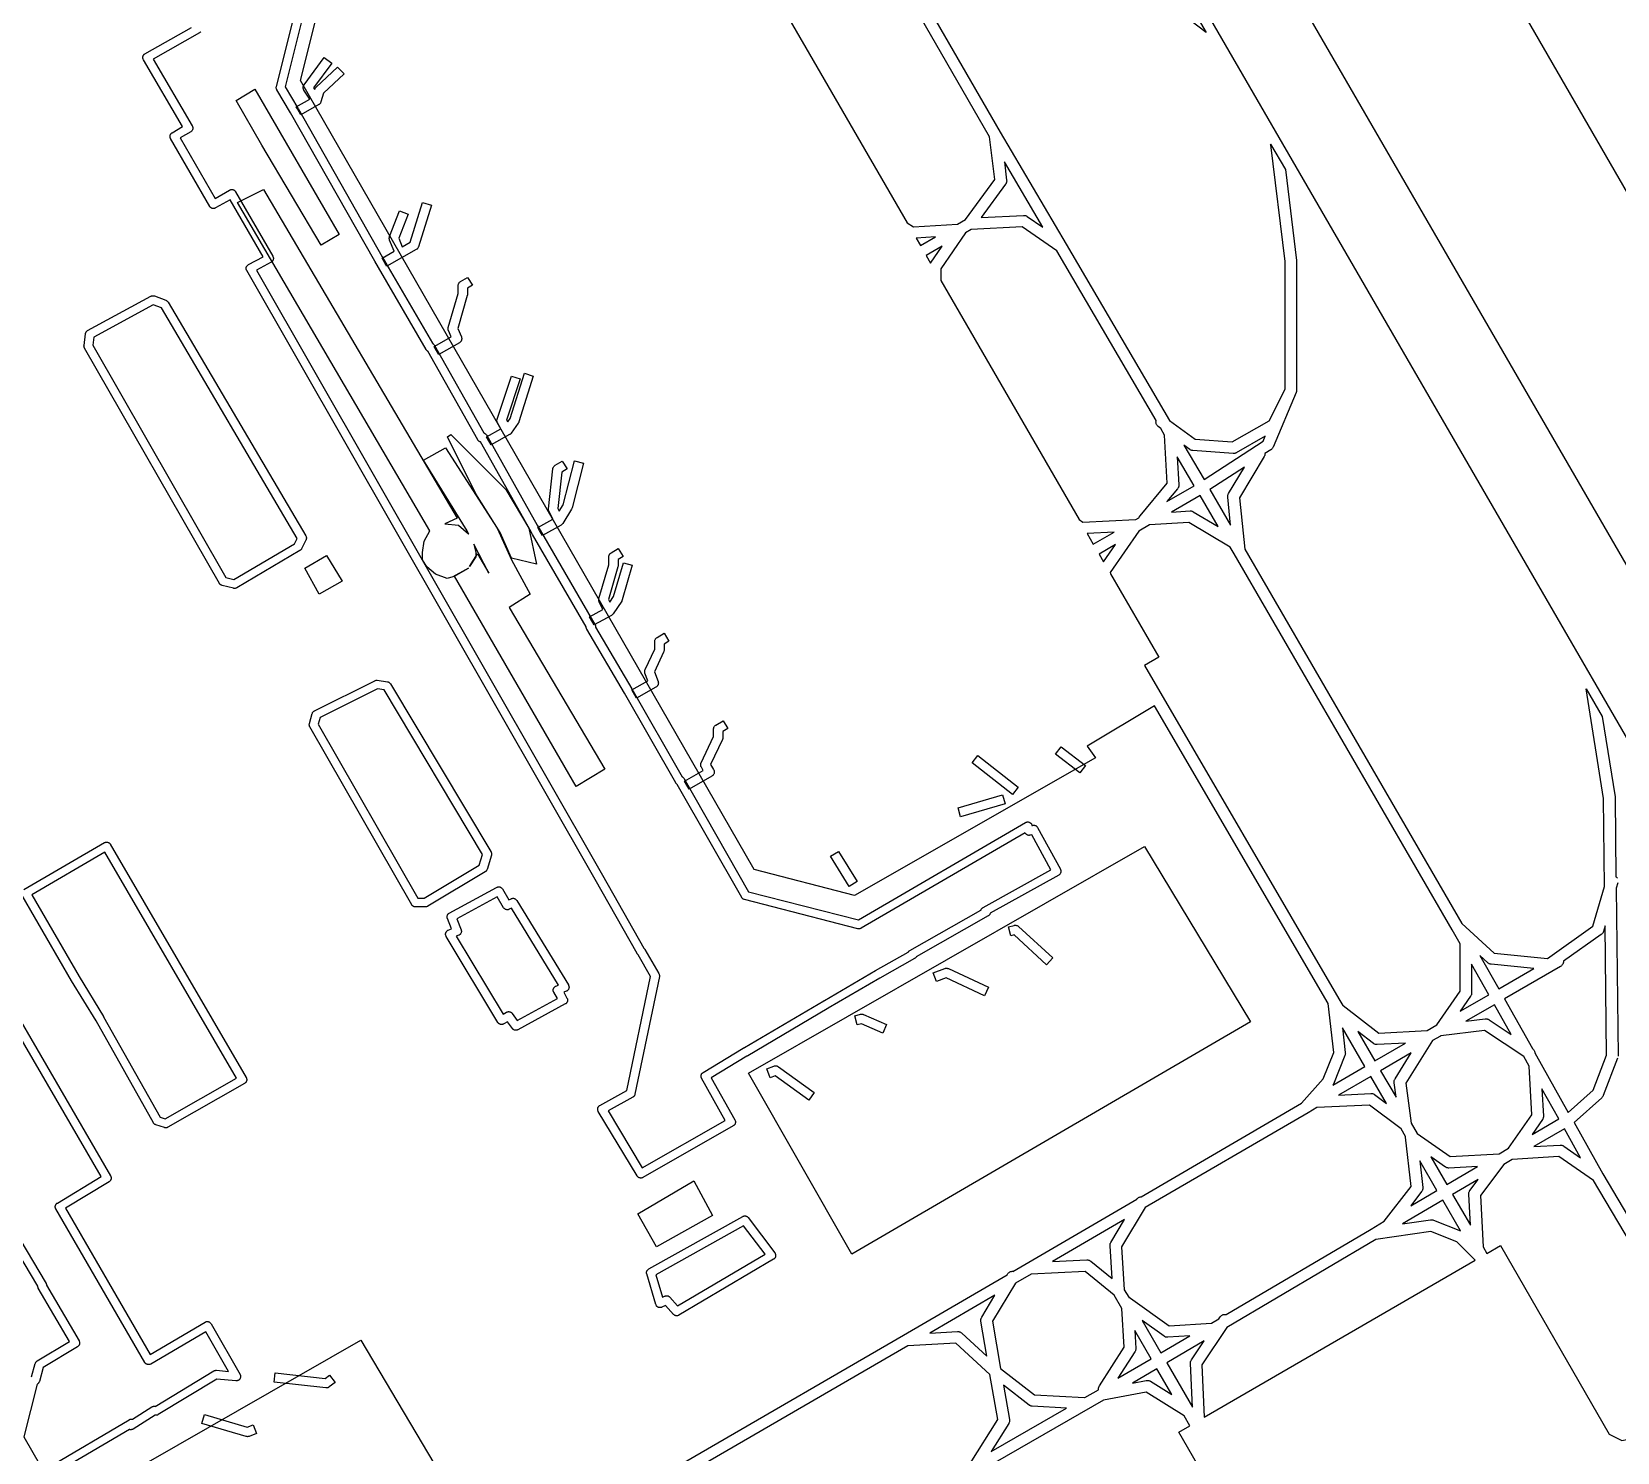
# Model space of a CAD drawing. Header units: millimetres. Extents: x 3 to 263, y 3 to 223.
# Drawn here: x 116.54 to 160.74, y 110.91 to 150.52 of the extents above; entities that cross this region are included whole.
import ezdxf

# ---------------------------------------------------------------- set-up
doc = ezdxf.new("R2010")
doc.units = ezdxf.units.MM
for name, color, linetype in [('CUT', 1, 'Continuous'), ('ENGRAVE_DARK', 7, 'Continuous'), ('ENGRAVE_LIGHT', 8, 'Continuous')]:
    doc.layers.add(name, color=color, linetype=linetype)

msp = doc.modelspace()

# ---------------------------------------------------------------- linework, layer by layer
at = {"layer": 'CUT'}
msp.add_lwpolyline([(64.92, 215.8), (116.84, 222.52), (173.16, 125)], dxfattribs=at)
at = {"layer": 'ENGRAVE_DARK'}
msp.add_lwpolyline([(180.58, 97.026), (126.705, 190.089), (126.74, 190.096), (126.74, 190.096), (127.036, 190.17), (127.092, 190.187), (127.378, 190.29), (127.433, 190.312), (127.708, 190.442), (127.76, 190.47), (128.021, 190.626), (128.07, 190.659), (128.314, 190.84), (128.359, 190.878), (128.585, 191.082), (128.627, 191.124), (128.78, 191.294), (182.655, 98.231)], dxfattribs=at)
for points in [[(124.128, 149.026), (124.135, 149.037), (124.695, 149.797), (124.905, 149.643), (124.399, 148.956), (124.432, 148.906), (124.435, 148.916), (124.439, 148.927), (124.443, 148.938), (124.449, 148.948), (124.456, 148.958), (124.463, 148.967), (124.471, 148.975), (125.071, 149.535), (125.249, 149.345), (124.675, 148.81), (124.605, 148.564), (124.605, 148.564), (124.601, 148.553), (124.596, 148.541), (124.59, 148.531), (124.583, 148.52), (124.575, 148.511), (124.566, 148.502), (124.556, 148.494), (124.546, 148.488), (124.048, 148.198), (123.949, 148.372), (123.948, 148.374), (123.919, 148.423), (124.295, 148.643), (124.132, 148.888), (124.125, 148.899), (124.119, 148.911), (124.115, 148.924), (124.112, 148.937), (124.11, 148.95), (124.11, 148.963), (124.111, 148.976), (124.113, 148.989), (124.117, 149.002), (124.122, 149.014), (124.128, 149.026)], [(122.956, 147.357), (122.96, 147.36), (122.24, 148.6), (122.76, 148.92), (125.114, 144.866), (124.608, 144.57), (122.956, 147.357)], [(128.12, 135.28), (127.8, 135.4), (127.56, 135.6), (127.44, 135.8), (127.44, 136), (127.48, 136.32), (127.64, 136.6), (127.64, 136.6), (127.64, 136.6), (122.28, 145.76), (123, 146.12), (128.4, 136.96), (128.058, 136.798), (128.44, 136.76), (128.72, 136.52), (128.724, 136.515), (128.68, 136.6), (127.467, 138.579), (128.08, 138.92), (129.52, 136.68), (129.92, 135.8), (130.44, 134.84), (129.85, 134.471), (132.52, 129.96), (131.72, 129.48), (128.328, 135.336), (128.72, 135.56), (128.28, 135.32), (128.12, 135.28)], [(127.264, 144.447), (126.439, 143.983), (126.398, 144.053), (126.31, 144.209), (126.645, 144.397), (126.519, 144.712), (126.515, 144.723), (126.512, 144.735), (126.511, 144.747), (126.51, 144.759), (126.511, 144.772), (126.512, 144.784), (126.515, 144.796), (126.519, 144.807), (126.799, 145.527), (127.041, 145.433), (126.78, 144.761), (126.874, 144.526), (127.091, 144.648), (127.436, 145.759), (127.684, 145.681), (127.324, 144.521), (127.32, 144.51), (127.315, 144.499), (127.308, 144.488), (127.301, 144.478), (127.293, 144.469), (127.284, 144.461), (127.274, 144.453), (127.264, 144.447)], [(128.431, 143.453), (128.433, 143.467), (128.436, 143.48), (128.441, 143.492), (128.447, 143.504), (128.454, 143.515), (128.462, 143.526), (128.472, 143.535), (128.482, 143.544), (128.493, 143.551), (128.693, 143.671), (128.827, 143.449), (128.69, 143.366), (128.69, 143.2), (128.689, 143.188), (128.688, 143.176), (128.685, 143.164), (128.418, 142.248), (128.519, 142.011), (128.524, 141.999), (128.527, 141.987), (128.529, 141.975), (128.53, 141.962), (128.53, 141.95), (128.528, 141.937), (128.525, 141.925), (128.521, 141.913), (128.516, 141.902), (128.51, 141.891), (128.503, 141.88), (128.494, 141.871), (128.485, 141.862), (128.476, 141.854), (128.465, 141.847), (127.89, 141.516), (127.762, 141.742), (128.235, 142.015), (128.161, 142.189), (128.156, 142.201), (128.153, 142.213), (128.151, 142.226), (128.15, 142.239), (128.15, 142.251), (128.152, 142.264), (128.155, 142.276), (128.43, 143.219), (128.43, 143.44), (128.431, 143.453)], [(130.163, 140.839), (129.782, 139.694), (129.812, 139.641), (129.882, 139.739), (130.276, 140.999), (130.524, 140.921), (130.124, 139.641), (130.119, 139.628), (130.113, 139.616), (130.106, 139.604), (129.906, 139.324), (129.906, 139.325), (129.902, 139.32), (129.894, 139.31), (129.885, 139.301), (129.874, 139.293), (129.864, 139.287), (129.35, 138.999), (129.223, 139.226), (129.622, 139.449), (129.527, 139.616), (129.522, 139.626), (129.517, 139.638), (129.514, 139.649), (129.511, 139.661), (129.51, 139.673), (129.51, 139.685), (129.511, 139.697), (129.513, 139.709), (129.517, 139.721), (129.917, 140.921), (130.163, 140.839)], [(130.618, 135.679), (129.92, 135.84), (129.6, 136.56), (128.92, 137.64), (128.129, 139.222), (128.227, 139.293), (129.76, 137.76), (130.4, 136.68), (130.618, 135.679)], [(131.081, 138.372), (131.087, 138.384), (131.094, 138.396), (131.102, 138.406), (131.112, 138.416), (131.122, 138.424), (131.133, 138.431), (131.333, 138.551), (131.467, 138.329), (131.322, 138.242), (131.213, 137.224), (131.25, 137.15), (131.359, 137.331), (131.674, 138.552), (131.926, 138.488), (131.606, 137.248), (131.602, 137.236), (131.597, 137.224), (131.591, 137.213), (131.351, 136.813), (131.351, 136.813), (131.348, 136.808), (131.341, 136.798), (131.333, 136.789), (131.324, 136.781), (131.314, 136.773), (131.304, 136.767), (130.777, 136.472), (130.697, 136.61), (130.648, 136.697), (131.068, 136.933), (130.964, 137.142), (130.959, 137.153), (130.955, 137.165), (130.952, 137.177), (130.95, 137.189), (130.95, 137.202), (130.951, 137.214), (131.071, 138.334), (131.073, 138.347), (131.076, 138.36), (131.081, 138.372)], [(128.75, 135.608), (128.969, 135.959), (129.288, 135.422), (128.867, 136.236), (128.92, 136), (128.92, 135.88), (128.75, 135.608)], [(124.76, 135.92), (125.2, 135.2), (124.56, 134.84), (124.16, 135.56), (124.76, 135.92)], [(132.63, 135.88), (132.631, 135.893), (132.633, 135.907), (132.636, 135.92), (132.641, 135.932), (132.647, 135.944), (132.654, 135.955), (132.662, 135.966), (132.672, 135.975), (132.682, 135.984), (132.693, 135.991), (132.893, 136.111), (133.027, 135.889), (132.89, 135.806), (132.89, 135.64), (132.889, 135.628), (132.888, 135.616), (132.885, 135.604), (132.619, 134.693), (132.656, 134.619), (132.761, 134.776), (133.035, 135.716), (133.285, 135.644), (133.005, 134.684), (133, 134.671), (132.995, 134.659), (132.988, 134.648), (132.748, 134.288), (132.748, 134.288), (132.748, 134.287), (132.74, 134.277), (132.732, 134.268), (132.723, 134.26), (132.713, 134.252), (132.702, 134.246), (132.223, 133.986), (132.092, 134.211), (132.467, 134.414), (132.364, 134.622), (132.359, 134.633), (132.355, 134.644), (132.352, 134.656), (132.351, 134.668), (132.35, 134.68), (132.351, 134.693), (132.352, 134.705), (132.355, 134.716), (132.63, 135.659), (132.63, 135.88)], [(133.911, 133.533), (133.913, 133.547), (133.916, 133.56), (133.921, 133.572), (133.927, 133.584), (133.934, 133.595), (133.942, 133.606), (133.952, 133.615), (133.962, 133.624), (133.973, 133.631), (134.173, 133.751), (134.307, 133.529), (134.17, 133.446), (134.17, 133.28), (134.169, 133.266), (134.167, 133.252), (134.163, 133.238), (134.158, 133.225), (133.901, 132.675), (134.002, 132.406), (134.006, 132.393), (134.008, 132.38), (134.01, 132.367), (134.01, 132.354), (134.009, 132.341), (134.006, 132.328), (134.002, 132.315), (133.997, 132.303), (133.991, 132.292), (133.983, 132.281), (133.975, 132.271), (133.965, 132.262), (133.955, 132.254), (133.944, 132.247), (133.4, 131.942), (133.271, 132.168), (133.719, 132.419), (133.638, 132.634), (133.634, 132.647), (133.632, 132.659), (133.63, 132.672), (133.63, 132.685), (133.631, 132.698), (133.634, 132.711), (133.637, 132.723), (133.642, 132.735), (133.91, 133.309), (133.91, 133.52), (133.911, 133.533)], [(135.203, 130.136), (135.55, 130.869), (135.55, 131.08), (135.551, 131.093), (135.553, 131.107), (135.556, 131.12), (135.561, 131.132), (135.567, 131.144), (135.574, 131.155), (135.582, 131.166), (135.592, 131.175), (135.602, 131.184), (135.613, 131.191), (135.813, 131.311), (135.947, 131.089), (135.81, 131.006), (135.81, 130.84), (135.809, 130.829), (135.808, 130.817), (135.805, 130.806), (135.802, 130.795), (135.797, 130.784), (135.467, 130.087), (135.551, 129.947), (135.558, 129.935), (135.562, 129.924), (135.566, 129.911), (135.569, 129.898), (135.57, 129.886), (135.57, 129.873), (135.568, 129.86), (135.566, 129.847), (135.562, 129.835), (135.557, 129.823), (135.551, 129.812), (135.543, 129.801), (135.535, 129.791), (135.526, 129.782), (135.515, 129.774), (135.504, 129.767), (134.868, 129.403), (134.739, 129.629), (135.26, 129.927), (135.209, 130.013), (135.203, 130.024), (135.198, 130.036), (135.194, 130.048), (135.191, 130.061), (135.19, 130.074), (135.19, 130.086), (135.191, 130.099), (135.194, 130.112), (135.198, 130.124), (135.203, 130.136)], [(145.081, 130.377), (145.239, 130.583), (145.919, 130.063), (145.761, 129.857), (145.081, 130.377)], [(143.88, 129.258), (142.76, 130.138), (142.92, 130.342), (144.04, 129.462), (143.88, 129.258)], [(143.676, 128.995), (142.436, 128.635), (142.364, 128.885), (143.604, 129.245), (143.676, 128.995)], [(138.809, 127.532), (139.031, 127.668), (139.551, 126.828), (139.329, 126.692), (138.809, 127.532)], [(144.832, 124.504), (143.924, 125.337), (143.832, 125.314), (143.768, 125.566), (143.928, 125.606), (143.941, 125.609), (143.954, 125.61), (143.967, 125.61), (143.979, 125.609), (143.992, 125.606), (144.004, 125.602), (144.016, 125.597), (144.027, 125.591), (144.038, 125.584), (144.048, 125.576), (145.008, 124.696), (144.832, 124.504)], [(142.035, 124.139), (141.766, 124.038), (141.674, 124.282), (141.994, 124.402), (142.007, 124.406), (142.019, 124.408), (142.032, 124.41), (142.045, 124.41), (142.058, 124.409), (142.07, 124.406), (142.083, 124.403), (142.095, 124.398), (143.215, 123.878), (143.105, 123.642), (142.035, 124.139)], [(139.488, 123.086), (139.648, 123.126), (139.66, 123.129), (139.673, 123.13), (139.685, 123.13), (139.697, 123.129), (139.709, 123.127), (139.721, 123.123), (139.732, 123.119), (140.372, 122.839), (140.268, 122.601), (139.669, 122.863), (139.552, 122.834), (139.488, 123.086)], [(138.204, 120.735), (137.262, 121.413), (137.128, 121.359), (137.032, 121.601), (137.232, 121.681), (137.244, 121.685), (137.257, 121.688), (137.27, 121.69), (137.283, 121.69), (137.296, 121.689), (137.309, 121.687), (137.321, 121.683), (137.333, 121.679), (137.345, 121.673), (137.356, 121.665), (138.356, 120.945), (138.204, 120.735)], [(133.44, 117.56), (135, 118.48), (135.52, 117.52), (133.96, 116.64), (133.44, 117.56)], [(124.746, 112.711), (123.306, 112.871), (123.334, 113.129), (124.723, 112.975), (124.842, 113.064), (124.998, 112.856), (124.838, 112.736), (124.828, 112.729), (124.817, 112.723), (124.806, 112.718), (124.794, 112.715), (124.782, 112.712), (124.77, 112.71), (124.758, 112.71), (124.746, 112.711)], [(121.356, 111.965), (122.553, 111.617), (122.712, 111.681), (122.808, 111.439), (122.608, 111.359), (122.597, 111.355), (122.585, 111.352), (122.573, 111.351), (122.56, 111.35), (122.548, 111.351), (122.536, 111.352), (122.524, 111.355), (121.284, 111.715), (121.356, 111.965)]]:
    msp.add_lwpolyline(points, close=True, dxfattribs=at)
at = {"layer": 'ENGRAVE_LIGHT'}
for points in [[(137.81, 153.165), (137.031, 151.961), (140.948, 145.195), (141.123, 145.083), (142.352, 145.155), (142.571, 145.282), (143.393, 146.403), (143.245, 147.588), (140.861, 151.72), (140.861, 151.721), (140.861, 151.721), (140.28, 152.751), (139.124, 153.474), (138.111, 153.339), (137.81, 153.165)], [(143.705, 146.291), (143.697, 146.278), (143.689, 146.265), (143.009, 145.338), (144.192, 145.4), (144.207, 145.4), (144.222, 145.399), (144.236, 145.396), (144.251, 145.392), (144.265, 145.386), (144.278, 145.38), (144.291, 145.372), (144.732, 145.066), (143.655, 146.893), (143.719, 146.38), (143.72, 146.365), (143.72, 146.35), (143.718, 146.335), (143.715, 146.32), (143.71, 146.305), (143.705, 146.291)], [(147.317, 136.92), (147.321, 136.92), (147.408, 136.971), (147.409, 136.972), (147.411, 136.977), (147.413, 136.982), (147.414, 136.984), (147.414, 136.986), (147.417, 136.991), (147.419, 136.996), (147.421, 136.998), (147.422, 137), (147.425, 137.005), (147.428, 137.01), (147.429, 137.012), (147.43, 137.014), (147.434, 137.018), (147.437, 137.022), (148.197, 137.934), (148.122, 139.275), (148.013, 139.462), (147.946, 139.511), (147.934, 139.52), (147.922, 139.531), (147.912, 139.543), (147.904, 139.556), (147.896, 139.57), (147.89, 139.585), (147.885, 139.6), (147.882, 139.615), (147.88, 139.631), (147.88, 139.646), (147.882, 139.662), (147.884, 139.677), (147.885, 139.68), (145.12, 144.409), (144.154, 145.077), (142.727, 145.002), (142.575, 144.914), (142.575, 144.914), (142.572, 144.909), (141.88, 143.91), (141.88, 143.584), (145.736, 136.922), (145.847, 136.843), (147.312, 136.92), (147.317, 136.92)], [(141.196, 144.767), (141.318, 144.556), (141.736, 144.798), (141.196, 144.767)], [(141.478, 144.279), (141.6, 144.068), (141.926, 144.539), (141.478, 144.279)], [(119.962, 143.152), (120.282, 143.032), (120.293, 143.028), (120.303, 143.022), (120.313, 143.016), (120.322, 143.008), (120.33, 143), (120.337, 142.991), (120.343, 142.981), (124.183, 136.461), (124.189, 136.45), (124.193, 136.439), (124.197, 136.428), (124.199, 136.416), (124.2, 136.404), (124.2, 136.392), (124.198, 136.38), (124.196, 136.369), (124.192, 136.357), (124.187, 136.346), (124.067, 136.106), (124.062, 136.096), (124.055, 136.087), (124.048, 136.078), (124.04, 136.07), (124.031, 136.063), (124.021, 136.057), (122.261, 135.017), (122.251, 135.011), (122.24, 135.007), (122.229, 135.003), (122.217, 135.001), (122.206, 135), (122.194, 135), (122.182, 135.001), (122.171, 135.004), (121.851, 135.084), (121.839, 135.087), (121.828, 135.092), (121.818, 135.098), (121.808, 135.104), (121.798, 135.112), (121.79, 135.121), (121.782, 135.13), (121.776, 135.14), (118.016, 141.7), (118.011, 141.71), (118.007, 141.72), (118.004, 141.731), (118.001, 141.742), (118, 141.753), (118, 141.764), (118.001, 141.775), (118.041, 142.095), (118.043, 142.106), (118.046, 142.117), (118.05, 142.128), (118.055, 142.138), (118.061, 142.148), (118.068, 142.157), (118.075, 142.165), (118.084, 142.173), (118.093, 142.179), (118.103, 142.185), (119.863, 143.145), (119.873, 143.15), (119.884, 143.154), (119.895, 143.157), (119.906, 143.159), (119.917, 143.16), (119.929, 143.16), (119.94, 143.158), (119.951, 143.156), (119.962, 143.152)], [(118.271, 142.004), (118.244, 141.785), (121.959, 135.304), (122.181, 135.248), (123.868, 136.245), (123.943, 136.395), (120.158, 142.823), (119.929, 142.908), (118.271, 142.004)], [(150.872, 139.107), (150.929, 139.244), (150.119, 138.781), (150.105, 138.774), (150.091, 138.768), (150.076, 138.764), (150.06, 138.761), (150.044, 138.76), (150.029, 138.76), (148.909, 138.84), (148.894, 138.842), (148.879, 138.845), (148.865, 138.85), (148.851, 138.855), (148.838, 138.862), (148.826, 138.871), (148.659, 138.992), (149.221, 138.031), (150.872, 139.107)], [(148.52, 137.874), (148.519, 137.859), (148.516, 137.844), (148.512, 137.83), (148.507, 137.816), (148.5, 137.802), (148.492, 137.79), (148.483, 137.778), (148.186, 137.421), (148.949, 137.863), (148.476, 138.67), (148.52, 137.889), (148.52, 137.874)], [(149.89, 137.616), (149.896, 137.629), (149.903, 137.642), (150.347, 138.383), (149.383, 137.754), (149.963, 136.762), (149.881, 137.543), (149.88, 137.558), (149.881, 137.573), (149.882, 137.587), (149.886, 137.602), (149.89, 137.616)], [(148.893, 137.151), (148.908, 137.145), (148.922, 137.137), (149.617, 136.721), (149.11, 137.586), (148.318, 137.128), (148.83, 137.16), (148.846, 137.16), (148.862, 137.158), (148.878, 137.155), (148.893, 137.151)], [(145.964, 136.528), (146.135, 136.233), (146.712, 136.568), (145.964, 136.528)], [(150.062, 135.959), (149.953, 136.146), (148.8, 136.837), (147.697, 136.768), (147.403, 136.598), (146.608, 135.443), (146.615, 135.404), (147.96, 133.08), (147.559, 132.851), (152.978, 123.561), (152.978, 123.56), (152.978, 123.56), (153.086, 123.375), (153.098, 123.367), (154.09, 122.603), (155.445, 122.678), (155.711, 122.832), (156.36, 123.77), (156.36, 125.092), (156.141, 125.481), (150.062, 135.959)], [(146.295, 135.956), (146.422, 135.737), (146.757, 136.224), (146.295, 135.956)], [(126.536, 132.351), (126.543, 132.342), (129.343, 127.662), (129.349, 127.651), (129.353, 127.639), (129.357, 127.627), (129.359, 127.615), (129.36, 127.602), (129.36, 127.59), (129.358, 127.578), (129.355, 127.566), (129.235, 127.166), (129.231, 127.155), (129.227, 127.145), (129.221, 127.135), (129.215, 127.126), (129.208, 127.118), (129.2, 127.11), (129.191, 127.103), (129.182, 127.097), (127.582, 126.137), (127.572, 126.132), (127.562, 126.128), (127.552, 126.124), (127.542, 126.122), (127.531, 126.12), (127.52, 126.12), (127.24, 126.12), (127.229, 126.121), (127.217, 126.122), (127.206, 126.125), (127.195, 126.129), (127.185, 126.133), (127.175, 126.139), (127.166, 126.146), (127.157, 126.153), (127.149, 126.162), (127.142, 126.171), (127.136, 126.18), (124.296, 131.14), (124.29, 131.151), (124.286, 131.162), (124.283, 131.174), (124.281, 131.186), (124.28, 131.197), (124.28, 131.209), (124.282, 131.221), (124.285, 131.233), (124.365, 131.513), (124.369, 131.525), (124.374, 131.536), (124.38, 131.547), (124.388, 131.557), (124.396, 131.566), (124.405, 131.574), (124.416, 131.581), (124.426, 131.587), (126.106, 132.427), (126.117, 132.432), (126.129, 132.436), (126.141, 132.438), (126.153, 132.44), (126.165, 132.44), (126.177, 132.439), (126.457, 132.399), (126.469, 132.397), (126.48, 132.393), (126.491, 132.389), (126.501, 132.383), (126.511, 132.377), (126.52, 132.369), (126.529, 132.361), (126.536, 132.351)], [(126.366, 132.169), (126.18, 132.196), (124.581, 131.396), (124.529, 131.216), (127.31, 126.36), (127.487, 126.36), (129.018, 127.279), (129.11, 127.584), (126.366, 132.169)], [(139.4, 116.44), (136.52, 121.48), (147.56, 127.8), (150.52, 122.92), (139.4, 116.44)], [(118.545, 123.059), (120.122, 120.259), (120.267, 120.211), (122.253, 121.346), (118.586, 127.643), (116.545, 126.459), (117.863, 124.181), (118.543, 123.062), (118.545, 123.059)], [(129.999, 126.354), (130.01, 126.349), (130.02, 126.344), (130.03, 126.337), (130.04, 126.33), (130.048, 126.321), (130.056, 126.312), (130.062, 126.303), (131.502, 123.943), (131.508, 123.932), (131.513, 123.922), (131.516, 123.911), (131.518, 123.899), (131.52, 123.888), (131.52, 123.876), (131.519, 123.865), (131.517, 123.853), (131.514, 123.842), (131.51, 123.831), (131.504, 123.821), (131.498, 123.811), (131.491, 123.802), (131.483, 123.794), (131.475, 123.786), (131.465, 123.779), (131.455, 123.773), (131.445, 123.769), (131.373, 123.74), (131.464, 123.58), (131.47, 123.569), (131.474, 123.558), (131.477, 123.546), (131.479, 123.535), (131.48, 123.523), (131.48, 123.511), (131.478, 123.499), (131.475, 123.487), (131.472, 123.476), (131.467, 123.465), (131.461, 123.455), (131.454, 123.445), (131.446, 123.436), (131.437, 123.428), (131.428, 123.421), (131.417, 123.415), (130.097, 122.695), (130.087, 122.69), (130.076, 122.686), (130.065, 122.683), (130.053, 122.681), (130.042, 122.68), (130.03, 122.68), (130.019, 122.682), (130.008, 122.684), (129.997, 122.688), (129.986, 122.693), (129.976, 122.699), (129.966, 122.705), (129.958, 122.713), (129.95, 122.721), (129.942, 122.73), (129.807, 122.92), (129.702, 122.857), (129.691, 122.852), (129.68, 122.847), (129.669, 122.844), (129.658, 122.841), (129.646, 122.84), (129.634, 122.84), (129.622, 122.841), (129.611, 122.844), (129.6, 122.847), (129.589, 122.851), (129.578, 122.857), (129.569, 122.864), (129.559, 122.871), (129.551, 122.879), (129.544, 122.888), (129.537, 122.898), (128.097, 125.298), (128.092, 125.308), (128.087, 125.319), (128.084, 125.33), (128.081, 125.341), (128.08, 125.353), (128.08, 125.364), (128.081, 125.376), (128.083, 125.387), (128.086, 125.398), (128.09, 125.409), (128.096, 125.419), (128.102, 125.429), (128.109, 125.438), (128.117, 125.447), (128.126, 125.454), (128.135, 125.461), (128.145, 125.467), (128.155, 125.471), (128.244, 125.507), (128.129, 125.795), (128.125, 125.806), (128.122, 125.818), (128.12, 125.829), (128.12, 125.841), (128.121, 125.852), (128.122, 125.864), (128.125, 125.875), (128.129, 125.886), (128.134, 125.897), (128.14, 125.907), (128.147, 125.916), (128.155, 125.924), (128.163, 125.932), (128.173, 125.939), (128.183, 125.945), (129.503, 126.665), (129.513, 126.67), (129.524, 126.674), (129.535, 126.677), (129.546, 126.679), (129.557, 126.68), (129.569, 126.68), (129.58, 126.678), (129.591, 126.676), (129.602, 126.672), (129.613, 126.668), (129.623, 126.662), (129.632, 126.656), (129.641, 126.648), (129.649, 126.64), (129.657, 126.631), (129.663, 126.622), (129.846, 126.317), (129.906, 126.347), (129.917, 126.352), (129.929, 126.356), (129.94, 126.358), (129.952, 126.36), (129.964, 126.36), (129.976, 126.359), (129.987, 126.357), (129.999, 126.354)], [(129.772, 126.043), (129.761, 126.047), (129.75, 126.051), (129.739, 126.057), (129.729, 126.063), (129.72, 126.071), (129.711, 126.079), (129.704, 126.088), (129.697, 126.098), (129.516, 126.4), (128.391, 125.786), (128.511, 125.485), (128.515, 125.473), (128.518, 125.462), (128.52, 125.45), (128.52, 125.439), (128.519, 125.427), (128.517, 125.415), (128.514, 125.404), (128.51, 125.393), (128.505, 125.382), (128.499, 125.372), (128.492, 125.363), (128.484, 125.354), (128.475, 125.346), (128.465, 125.339), (128.455, 125.333), (128.445, 125.329), (128.375, 125.301), (129.681, 123.125), (129.778, 123.183), (129.789, 123.189), (129.8, 123.193), (129.811, 123.196), (129.823, 123.199), (129.835, 123.2), (129.847, 123.2), (129.859, 123.199), (129.87, 123.196), (129.882, 123.193), (129.893, 123.188), (129.903, 123.182), (129.913, 123.175), (129.922, 123.168), (129.93, 123.159), (129.938, 123.15), (130.076, 122.956), (131.195, 123.567), (131.096, 123.74), (131.09, 123.751), (131.086, 123.762), (131.083, 123.774), (131.081, 123.786), (131.08, 123.798), (131.08, 123.81), (131.082, 123.822), (131.085, 123.834), (131.089, 123.845), (131.094, 123.856), (131.1, 123.866), (131.107, 123.876), (131.115, 123.885), (131.124, 123.893), (131.134, 123.9), (131.144, 123.906), (131.155, 123.911), (131.224, 123.939), (129.915, 126.083), (129.854, 126.053), (129.843, 126.048), (129.831, 126.044), (129.82, 126.042), (129.808, 126.04), (129.796, 126.04), (129.784, 126.041), (129.772, 126.043)], [(160.353, 125.435), (160.348, 125.42), (160.342, 125.406), (160.334, 125.393), (160.326, 125.381), (160.315, 125.369), (160.304, 125.359), (160.292, 125.349), (159.24, 124.606), (159.24, 124.605), (159.24, 124.59), (159.238, 124.574), (159.235, 124.559), (159.23, 124.544), (159.224, 124.529), (159.216, 124.516), (159.207, 124.503), (159.197, 124.491), (159.186, 124.48), (159.173, 124.47), (159.16, 124.462), (157.594, 123.554), (158.373, 122.17), (158.381, 122.164), (158.393, 122.153), (158.404, 122.142), (158.413, 122.129), (158.421, 122.116), (158.428, 122.101), (158.433, 122.087), (158.437, 122.071), (158.439, 122.056), (158.439, 122.052), (159.374, 120.392), (160.064, 121.013), (160.44, 121.989), (160.4, 125.592), (160.353, 125.435)], [(157.195, 124.526), (157.181, 124.531), (157.168, 124.537), (157.155, 124.544), (157.143, 124.553), (157.132, 124.562), (156.912, 124.763), (157.437, 123.832), (158.418, 124.401), (157.224, 124.521), (157.21, 124.523), (157.195, 124.526)], [(156.667, 123.657), (156.66, 123.643), (156.652, 123.629), (156.361, 123.209), (157.16, 123.672), (156.68, 124.524), (156.68, 123.72), (156.679, 123.704), (156.677, 123.688), (156.673, 123.672), (156.667, 123.657)], [(157.125, 122.994), (157.14, 122.988), (157.155, 122.981), (157.169, 122.973), (157.785, 122.563), (157.317, 123.393), (156.52, 122.931), (157.06, 122.999), (157.076, 123), (157.093, 122.999), (157.109, 122.997), (157.125, 122.994)], [(153.16, 122.042), (153.159, 122.026), (153.157, 122.011), (153.154, 121.995), (153.149, 121.981), (152.829, 121.181), (152.823, 121.168), (152.816, 121.156), (152.815, 121.154), (153.706, 121.671), (153.083, 122.744), (153.159, 122.058), (153.16, 122.042)], [(154.033, 122.28), (154.016, 122.282), (154.001, 122.285), (153.985, 122.29), (153.97, 122.296), (153.956, 122.304), (153.942, 122.313), (153.51, 122.646), (153.983, 121.831), (154.833, 122.324), (154.049, 122.28), (154.033, 122.28)], [(154.995, 120.09), (155.162, 119.802), (156.086, 119.163), (157.45, 119.239), (157.71, 119.392), (158.357, 120.326), (158.282, 121.679), (158.131, 121.947), (157.041, 122.674), (155.82, 122.521), (155.816, 122.521), (155.813, 122.521), (155.811, 122.52), (155.588, 122.392), (154.846, 121.204), (154.995, 120.09)], [(154.52, 121.25), (154.522, 121.266), (154.525, 121.282), (154.53, 121.297), (154.537, 121.311), (154.544, 121.325), (154.997, 122.049), (154.144, 121.554), (154.576, 120.811), (154.521, 121.219), (154.52, 121.235), (154.52, 121.25)], [(153.919, 120.915), (153.934, 120.911), (153.949, 120.904), (153.963, 120.897), (153.976, 120.888), (154.304, 120.642), (153.867, 121.394), (152.971, 120.875), (153.872, 120.92), (153.888, 120.92), (153.904, 120.918), (153.919, 120.915)], [(158.68, 120.274), (158.679, 120.259), (158.676, 120.244), (158.672, 120.229), (158.666, 120.215), (158.66, 120.202), (158.652, 120.189), (158.367, 119.778), (159.108, 120.214), (158.638, 121.048), (158.68, 120.289), (158.68, 120.274)], [(147.16, 115.218), (147.167, 115.214), (147.173, 115.21), (148.247, 114.443), (149.433, 114.517), (149.63, 114.633), (149.667, 114.689), (149.676, 114.701), (149.687, 114.713), (149.698, 114.724), (149.711, 114.733), (149.724, 114.741), (149.739, 114.748), (149.753, 114.753), (149.769, 114.757), (149.784, 114.759), (149.8, 114.76), (149.816, 114.759), (149.831, 114.757), (149.837, 114.755), (153.879, 117.138), (153.879, 117.138), (153.879, 117.138), (154.246, 117.354), (154.994, 118.326), (154.841, 119.702), (154.841, 119.705), (154.841, 119.707), (154.84, 119.712), (154.84, 119.718), (154.84, 119.72), (154.716, 119.933), (153.83, 120.597), (152.366, 120.524), (152.12, 120.382), (147.58, 117.736), (146.923, 116.64), (146.997, 115.448), (147.121, 115.235), (147.124, 115.234), (147.131, 115.232), (147.132, 115.231), (147.132, 115.231), (147.139, 115.229), (147.146, 115.226), (147.146, 115.226), (147.146, 115.226), (147.153, 115.222), (147.16, 115.219), (147.16, 115.218), (147.16, 115.218)], [(159.181, 119.479), (159.196, 119.476), (159.21, 119.472), (159.225, 119.466), (159.238, 119.46), (159.251, 119.452), (159.719, 119.127), (159.265, 119.935), (158.418, 119.437), (159.151, 119.48), (159.166, 119.48), (159.181, 119.479)], [(155.319, 118.267), (155.318, 118.252), (155.314, 118.237), (155.309, 118.222), (155.303, 118.208), (155.296, 118.195), (155.287, 118.182), (154.983, 117.787), (155.713, 118.217), (155.237, 119.037), (155.319, 118.298), (155.32, 118.282), (155.319, 118.267)], [(156.019, 118.841), (156.004, 118.844), (155.989, 118.848), (155.975, 118.854), (155.962, 118.86), (155.949, 118.868), (155.54, 119.151), (155.989, 118.379), (156.848, 118.885), (156.049, 118.84), (156.034, 118.84), (156.019, 118.841)], [(160.08, 118.488), (159.114, 119.157), (157.812, 119.08), (157.576, 118.942), (156.923, 118.07), (156.998, 116.643), (157.103, 116.461), (157.48, 116.68), (160.516, 111.421), (160.863, 111.247), (162.032, 111.466), (162.917, 112.572), (162.843, 113.823), (160.08, 118.488)], [(156.605, 118.159), (156.609, 118.174), (156.616, 118.189), (156.623, 118.203), (156.632, 118.216), (156.86, 118.52), (156.15, 118.102), (156.646, 117.249), (156.6, 118.112), (156.6, 118.127), (156.602, 118.143), (156.605, 118.159)], [(155.536, 117.398), (155.553, 117.4), (155.57, 117.4), (155.587, 117.398), (155.603, 117.394), (155.619, 117.389), (156.369, 117.089), (155.874, 117.94), (154.753, 117.281), (155.536, 117.398)], [(134.03, 114.951), (134.019, 114.954), (134.008, 114.958), (133.998, 114.963), (133.988, 114.969), (133.978, 114.976), (133.97, 114.984), (133.962, 114.992), (133.955, 115.002), (133.949, 115.012), (133.945, 115.022), (133.941, 115.033), (133.685, 115.886), (133.682, 115.897), (133.681, 115.908), (133.68, 115.92), (133.681, 115.931), (133.682, 115.943), (133.685, 115.954), (133.689, 115.965), (133.694, 115.976), (133.7, 115.986), (133.706, 115.995), (133.714, 116.004), (133.722, 116.012), (133.732, 116.019), (133.741, 116.025), (136.363, 117.49), (136.373, 117.495), (136.384, 117.499), (136.395, 117.502), (136.406, 117.504), (136.418, 117.505), (136.429, 117.505), (136.441, 117.503), (136.452, 117.501), (136.463, 117.497), (136.473, 117.493), (136.483, 117.488), (136.493, 117.481), (136.502, 117.474), (136.51, 117.466), (136.517, 117.457), (137.256, 116.472), (137.263, 116.462), (137.268, 116.452), (137.273, 116.441), (137.276, 116.429), (137.279, 116.418), (137.28, 116.406), (137.28, 116.394), (137.279, 116.382), (137.276, 116.371), (137.273, 116.359), (137.268, 116.348), (137.263, 116.338), (137.256, 116.328), (137.249, 116.319), (137.24, 116.311), (137.231, 116.303), (137.221, 116.297), (134.581, 114.737), (134.571, 114.731), (134.56, 114.727), (134.548, 114.723), (134.536, 114.721), (134.525, 114.72), (134.513, 114.72), (134.501, 114.722), (134.489, 114.724), (134.478, 114.728), (134.467, 114.732), (134.457, 114.738), (134.447, 114.745), (134.438, 114.752), (134.43, 114.761), (134.211, 115.011), (134.109, 114.96), (134.099, 114.956), (134.088, 114.952), (134.076, 114.95), (134.065, 114.948), (134.053, 114.948), (134.042, 114.949), (134.03, 114.951)], [(134.209, 115.276), (134.221, 115.278), (134.233, 115.28), (134.245, 115.28), (134.257, 115.279), (134.269, 115.276), (134.281, 115.273), (134.292, 115.268), (134.303, 115.262), (134.313, 115.256), (134.322, 115.248), (134.33, 115.239), (134.545, 114.994), (136.984, 116.435), (136.388, 117.229), (133.943, 115.862), (134.13, 115.239), (134.186, 115.267), (134.197, 115.272), (134.209, 115.276)], [(145.952, 116.28), (145.969, 116.28), (145.986, 116.278), (146.002, 116.274), (146.018, 116.269), (146.033, 116.262), (146.048, 116.254), (146.061, 116.244), (146.657, 115.756), (146.6, 116.67), (146.6, 116.686), (146.602, 116.702), (146.605, 116.718), (146.609, 116.733), (146.615, 116.748), (146.623, 116.762), (147.006, 117.402), (145, 116.232), (145.952, 116.28)], [(149.229, 111.891), (156.78, 116.274), (156.27, 116.784), (155.541, 117.075), (154.014, 116.846), (149.855, 114.395), (149.162, 113.355), (149.229, 111.891)], [(146.283, 112.708), (146.286, 112.724), (146.291, 112.739), (146.298, 112.753), (146.305, 112.767), (146.997, 113.842), (146.929, 114.927), (146.716, 115.295), (145.906, 115.957), (144.398, 115.882), (143.964, 115.628), (143.328, 114.568), (143.547, 113.248), (144.498, 112.517), (145.889, 112.44), (145.898, 112.439), (146.279, 112.658), (146.281, 112.659), (146.281, 112.661), (146.28, 112.677), (146.281, 112.693), (146.283, 112.708)], [(143.002, 114.574), (143, 114.59), (143, 114.606), (143.002, 114.622), (143.005, 114.638), (143.009, 114.653), (143.015, 114.668), (143.023, 114.682), (143.39, 115.294), (141.575, 114.237), (142.351, 114.28), (142.367, 114.28), (142.383, 114.278), (142.399, 114.275), (142.414, 114.271), (142.429, 114.264), (142.443, 114.257), (142.456, 114.248), (142.469, 114.238), (143.165, 113.594), (143.002, 114.574)], [(148.825, 114.159), (148.21, 114.12), (148.194, 114.12), (148.179, 114.121), (148.163, 114.124), (148.149, 114.129), (148.134, 114.134), (148.12, 114.141), (148.107, 114.15), (147.497, 114.586), (148.019, 113.684), (148.825, 114.159)], [(147.32, 113.793), (147.318, 113.776), (147.315, 113.76), (147.31, 113.744), (147.303, 113.728), (147.295, 113.713), (146.822, 112.978), (147.744, 113.521), (147.289, 114.306), (147.32, 113.81), (147.32, 113.793)], [(143.252, 113.079), (142.301, 113.956), (140.967, 113.882), (129.654, 107.319), (128.928, 106.014), (129.146, 104.926), (130.099, 104.12), (131.437, 104.12), (142.702, 110.6), (142.704, 110.605), (143.472, 111.833), (143.252, 113.079)], [(148.84, 113.41), (148.842, 113.426), (148.846, 113.443), (148.851, 113.459), (148.858, 113.474), (148.867, 113.489), (149.222, 114.021), (148.18, 113.407), (148.896, 112.171), (148.84, 113.393), (148.84, 113.41)], [(147.904, 113.244), (147.227, 112.845), (147.611, 112.917), (147.625, 112.919), (147.64, 112.92), (147.655, 112.919), (147.67, 112.917), (147.684, 112.914), (147.698, 112.909), (147.712, 112.903), (147.725, 112.896), (148.322, 112.522), (147.904, 113.244)], [(143.776, 111.715), (143.29, 110.939), (145.391, 112.147), (144.431, 112.2), (144.415, 112.202), (144.4, 112.205), (144.384, 112.21), (144.37, 112.216), (144.356, 112.224), (144.342, 112.233), (143.629, 112.782), (143.798, 111.828), (143.8, 111.811), (143.8, 111.794), (143.798, 111.778), (143.795, 111.761), (143.79, 111.745), (143.784, 111.73), (143.776, 111.715)]]:
    msp.add_lwpolyline(points, close=True, dxfattribs=at)
for points in [[(148.862, 151.216), (149.279, 150.495), (146.591, 152.547)], [(124.384, 152.082), (123.608, 148.979), (123.965, 148.384), (123.967, 148.382), (126.316, 144.239), (126.415, 144.063), (127.713, 141.833), (127.719, 141.83), (127.729, 141.823), (127.738, 141.815), (127.746, 141.807), (127.753, 141.797), (127.759, 141.787), (129.142, 139.334), (129.144, 139.334), (129.155, 139.33), (129.166, 139.325), (129.176, 139.32), (129.186, 139.313), (129.195, 139.305), (129.203, 139.296), (129.21, 139.287), (129.216, 139.277), (130.636, 136.758), (130.714, 136.62), (132.243, 133.993), (132.248, 133.982), (132.252, 133.972), (132.256, 133.961), (132.258, 133.95), (132.259, 133.938), (132.259, 133.927), (132.258, 133.922), (133.274, 132.204), (133.275, 132.202), (134.675, 129.75), (134.676, 129.749), (134.686, 129.743), (134.696, 129.735), (134.704, 129.726), (134.712, 129.717), (134.718, 129.706), (136.519, 126.544), (139.585, 125.757), (144.246, 128.472), (144.256, 128.477), (144.267, 128.482), (144.278, 128.485), (144.289, 128.487), (144.3, 128.488), (144.312, 128.488), (144.323, 128.487), (144.335, 128.485), (144.346, 128.482), (144.356, 128.477), (144.366, 128.472), (144.376, 128.466), (144.385, 128.459), (144.393, 128.451), (144.401, 128.442), (144.408, 128.433), (144.413, 128.423), (144.418, 128.412), (144.422, 128.401), (144.425, 128.388), (144.436, 128.392), (144.447, 128.395), (144.459, 128.397), (144.471, 128.398), (144.483, 128.398), (144.495, 128.396), (144.506, 128.393), (144.518, 128.39), (144.529, 128.385), (144.539, 128.379), (144.549, 128.372), (144.558, 128.364), (144.566, 128.355), (144.573, 128.346), (144.579, 128.335), (145.216, 127.168), (145.221, 127.158), (145.225, 127.147), (145.228, 127.136), (145.23, 127.124), (145.23, 127.112), (145.23, 127.101), (145.228, 127.089), (145.226, 127.078), (145.222, 127.067), (145.217, 127.056), (145.211, 127.046), (145.204, 127.036), (145.197, 127.027), (145.188, 127.019), (145.179, 127.012), (145.169, 127.006), (143.26, 125.941), (143.257, 125.932), (143.253, 125.921), (143.247, 125.91), (143.24, 125.9), (143.232, 125.891), (143.224, 125.883), (143.214, 125.875), (143.204, 125.869), (141.196, 124.728), (141.193, 124.722), (141.186, 124.713), (141.178, 124.704), (141.17, 124.695), (141.16, 124.688), (141.15, 124.682), (140.18, 124.136), (138.743, 123.294), (138.732, 123.288), (138.721, 123.283), (138.717, 123.282), (136.503, 121.972), (136.493, 121.967), (136.482, 121.962), (136.473, 121.959), (135.481, 121.358), (136.145, 120.179), (136.15, 120.168), (136.154, 120.157), (136.157, 120.146), (136.159, 120.135), (136.16, 120.123), (136.16, 120.111), (136.158, 120.099), (136.156, 120.088), (136.152, 120.077), (136.147, 120.066), (136.141, 120.056), (136.135, 120.046), (136.127, 120.037), (136.119, 120.029), (136.109, 120.022), (136.1, 120.016), (133.58, 118.576), (133.569, 118.571), (133.558, 118.566), (133.547, 118.563), (133.536, 118.561), (133.524, 118.56), (133.513, 118.56), (133.501, 118.562), (133.49, 118.564), (133.479, 118.567), (133.468, 118.572), (133.458, 118.577), (133.448, 118.584), (133.439, 118.591), (133.431, 118.6), (133.424, 118.609), (133.417, 118.618), (132.337, 120.418), (132.331, 120.429), (132.327, 120.44), (132.323, 120.452), (132.321, 120.463), (132.32, 120.475), (132.32, 120.488), (132.322, 120.5), (132.324, 120.511), (132.328, 120.523), (132.333, 120.534), (132.339, 120.544), (132.346, 120.554), (132.354, 120.563), (132.362, 120.571), (132.372, 120.579), (132.382, 120.585), (133.134, 120.999), (133.793, 124.18), (133.447, 124.785), (133.446, 124.786), (133.437, 124.794), (133.429, 124.802), (133.422, 124.811), (133.416, 124.821), (132.245, 126.886), (122.536, 143.86), (122.53, 143.871), (122.526, 143.882), (122.523, 143.894), (122.521, 143.906), (122.52, 143.918), (122.52, 143.929), (122.522, 143.941), (122.525, 143.953), (122.528, 143.964), (122.533, 143.975), (122.539, 143.986), (122.547, 143.995), (122.554, 144.004), (122.563, 144.012), (122.573, 144.019), (122.583, 144.026), (122.994, 144.247), (122.076, 145.837), (121.667, 145.606), (121.657, 145.601), (121.646, 145.597), (121.635, 145.594), (121.623, 145.592), (121.611, 145.591), (121.6, 145.591), (121.588, 145.593), (121.577, 145.595), (121.566, 145.599), (121.555, 145.603), (121.545, 145.609), (121.535, 145.616), (121.526, 145.623), (121.518, 145.632), (121.511, 145.641), (121.504, 145.651), (120.416, 147.54), (120.411, 147.551), (120.406, 147.561), (120.403, 147.573), (120.401, 147.584), (120.4, 147.596), (120.4, 147.608), (120.402, 147.619), (120.404, 147.631), (120.407, 147.642), (120.412, 147.653), (120.418, 147.663), (120.424, 147.672), (120.432, 147.681), (120.44, 147.69), (120.449, 147.697), (120.459, 147.703), (120.751, 147.875), (119.657, 149.739), (119.651, 149.75), (119.647, 149.761), (119.643, 149.772), (119.641, 149.784), (119.64, 149.796), (119.64, 149.808), (119.642, 149.82), (119.644, 149.831), (119.648, 149.842), (119.653, 149.853), (119.658, 149.864), (119.665, 149.874), (119.673, 149.883), (119.682, 149.891), (119.691, 149.898), (119.701, 149.904), (120.999, 150.638)], [(121.259, 150.52), (121.251, 150.511), (121.242, 150.503), (121.233, 150.495), (121.223, 150.489), (119.925, 149.756), (121.018, 147.893), (121.024, 147.883), (121.028, 147.872), (121.031, 147.861), (121.034, 147.849), (121.035, 147.837), (121.035, 147.826), (121.033, 147.814), (121.031, 147.803), (121.027, 147.791), (121.023, 147.78), (121.017, 147.77), (121.011, 147.76), (121.003, 147.751), (120.995, 147.743), (120.986, 147.736), (120.976, 147.729), (120.683, 147.557), (121.653, 145.874), (122.061, 146.104), (122.071, 146.11), (122.082, 146.114), (122.094, 146.117), (122.105, 146.119), (122.117, 146.12), (122.129, 146.12), (122.14, 146.118), (122.152, 146.116), (122.163, 146.112), (122.173, 146.107), (122.184, 146.102), (122.193, 146.095), (122.202, 146.087), (122.21, 146.079), (122.218, 146.07), (122.224, 146.06), (123.264, 144.26), (123.269, 144.249), (123.274, 144.238), (123.277, 144.227), (123.279, 144.215), (123.28, 144.203), (123.28, 144.191), (123.278, 144.179), (123.275, 144.167), (123.272, 144.156), (123.267, 144.145), (123.261, 144.135), (123.254, 144.125), (123.246, 144.116), (123.237, 144.108), (123.227, 144.101), (123.217, 144.094), (122.805, 143.873), (132.454, 127.005), (132.454, 127.005), (133.607, 124.97), (133.609, 124.968), (133.617, 124.961), (133.625, 124.953), (133.632, 124.944), (133.638, 124.934), (134.024, 124.26), (134.03, 124.249), (134.034, 124.237), (134.037, 124.225), (134.039, 124.213), (134.04, 124.2), (134.039, 124.188), (134.038, 124.176), (133.358, 120.896), (133.355, 120.884), (133.351, 120.874), (133.346, 120.863), (133.34, 120.853), (133.333, 120.844), (133.325, 120.836), (133.317, 120.828), (133.308, 120.821), (133.298, 120.815), (132.607, 120.435), (133.562, 118.842), (135.877, 120.165), (135.215, 121.341), (135.21, 121.351), (135.206, 121.362), (135.203, 121.373), (135.201, 121.385), (135.2, 121.396), (135.2, 121.408), (135.202, 121.419), (135.204, 121.43), (135.207, 121.441), (135.212, 121.452), (135.217, 121.462), (135.224, 121.472), (135.231, 121.481), (135.239, 121.489), (135.248, 121.496), (135.258, 121.503), (136.378, 122.183), (136.388, 122.188), (136.399, 122.193), (136.41, 122.196), (136.411, 122.196), (138.619, 123.503), (138.63, 123.509), (138.641, 123.513), (138.646, 123.515), (140.059, 124.344), (140.061, 124.345), (140.976, 124.859), (140.979, 124.864), (140.985, 124.874), (140.993, 124.883), (141.001, 124.891), (141.011, 124.898), (141.021, 124.904), (143.004, 126.031), (143.008, 126.042), (143.012, 126.053), (143.018, 126.064), (143.025, 126.074), (143.033, 126.083), (143.042, 126.091), (143.051, 126.098), (143.062, 126.105), (144.948, 127.158), (144.417, 128.132), (144.382, 128.121), (144.371, 128.118), (144.359, 128.116), (144.347, 128.115), (144.335, 128.115), (144.323, 128.117), (144.311, 128.12), (144.299, 128.124), (144.288, 128.129), (144.278, 128.135), (144.268, 128.142), (144.259, 128.15), (144.251, 128.159), (144.244, 128.169), (144.238, 128.179), (144.234, 128.187), (139.663, 125.525), (139.653, 125.52), (139.642, 125.516), (139.631, 125.512), (139.619, 125.51), (139.608, 125.509), (139.596, 125.509), (139.585, 125.51), (139.573, 125.513), (136.41, 126.324), (136.399, 126.327), (136.388, 126.332), (136.377, 126.338), (136.367, 126.345), (136.358, 126.352), (136.35, 126.361), (136.342, 126.37), (136.336, 126.381), (134.538, 129.537), (134.538, 129.537), (134.528, 129.544), (134.518, 129.552), (134.51, 129.561), (134.502, 129.57), (134.496, 129.58), (133.067, 132.082), (132.017, 133.859), (132.011, 133.869), (132.007, 133.88), (132.004, 133.891), (132.001, 133.902), (132, 133.913), (132, 133.925), (132.001, 133.931), (130.506, 136.5), (130.506, 136.501), (130.427, 136.64), (129.05, 139.084), (129.048, 139.084), (129.037, 139.088), (129.026, 139.093), (129.016, 139.099), (129.006, 139.105), (128.997, 139.113), (128.989, 139.122), (128.982, 139.131), (128.975, 139.141), (127.581, 141.616), (127.577, 141.618), (127.567, 141.625), (127.558, 141.632), (127.55, 141.641), (127.543, 141.65), (127.536, 141.66), (126.208, 143.943), (126.207, 143.944), (126.107, 144.12), (123.759, 148.262), (123.377, 148.898), (123.372, 148.909), (123.367, 148.92), (123.364, 148.931), (123.361, 148.942), (123.36, 148.954), (123.36, 148.966), (123.361, 148.978), (123.364, 148.989), (124.164, 152.189)], [(129.568, 107.64), (140.84, 114.178), (143.732, 115.864), (143.743, 115.882), (143.752, 115.895), (143.761, 115.908), (143.773, 115.919), (143.785, 115.929), (143.798, 115.937), (143.812, 115.945), (143.826, 115.951), (143.841, 115.955), (143.857, 115.958), (143.872, 115.96), (143.888, 115.96), (143.895, 115.959), (147.349, 117.972), (147.352, 117.975), (147.361, 117.988), (147.373, 117.999), (147.385, 118.009), (147.398, 118.017), (147.412, 118.025), (147.426, 118.031), (147.441, 118.035), (147.457, 118.038), (147.465, 118.039), (151.937, 120.645), (152.542, 121.325), (152.837, 122.062), (152.685, 123.429), (147.843, 131.73), (145.96, 130.6), (146.2, 130.28), (139.48, 126.44), (136.68, 127.16), (124.04, 149.16), (124.68, 151.72)], [(141.157, 151.848), (143.538, 147.721), (145.378, 144.601), (145.378, 144.601), (145.378, 144.601), (148.256, 139.681), (148.977, 139.156), (150.003, 139.083), (151.039, 139.675), (151.48, 140.558), (151.48, 144.11), (151.082, 147.37), (151.077, 147.389), (151.489, 146.678), (151.799, 144.139), (151.8, 144.12), (151.8, 140.52), (151.8, 140.52), (151.8, 140.519), (151.8, 140.514), (151.8, 140.509), (151.799, 140.506), (151.799, 140.504), (151.799, 140.504), (151.799, 140.503), (151.798, 140.498), (151.798, 140.493), (151.797, 140.491), (151.797, 140.489), (151.797, 140.488), (151.797, 140.488), (151.795, 140.483), (151.794, 140.478), (151.794, 140.476), (151.793, 140.474), (151.793, 140.473), (151.793, 140.473), (151.791, 140.468), (151.789, 140.463), (151.789, 140.461), (151.788, 140.459), (151.788, 140.458), (151.787, 140.458), (151.147, 138.938), (151.141, 138.924), (151.132, 138.91), (151.123, 138.897), (151.112, 138.886), (151.1, 138.875), (151.087, 138.866), (150.92, 138.757), (150.92, 138.752), (150.918, 138.736), (150.915, 138.721), (150.911, 138.706), (150.905, 138.692), (150.897, 138.678), (150.205, 137.524), (150.356, 136.091), (156.406, 125.661), (157.309, 124.834), (158.797, 124.685), (160.062, 125.579), (160.387, 126.685), (160.36, 129.146), (159.872, 132.198), (160.32, 131.424), (160.678, 129.185), (160.679, 129.174), (160.68, 129.162), (160.704, 126.961), (160.712, 126.954), (160.723, 126.943), (160.732, 126.93), (160.74, 126.917)], [(116.321, 126.606), (118.569, 127.911), (118.58, 127.916), (118.591, 127.92), (118.602, 127.924), (118.614, 127.926), (118.625, 127.927), (118.637, 127.926), (118.649, 127.925), (118.66, 127.923), (118.671, 127.919), (118.682, 127.915), (118.693, 127.909), (118.702, 127.902), (118.711, 127.895), (118.719, 127.886), (118.727, 127.877), (118.733, 127.867), (122.521, 121.362), (122.527, 121.351), (122.531, 121.34), (122.534, 121.329), (122.536, 121.317), (122.537, 121.305), (122.537, 121.294), (122.536, 121.282), (122.533, 121.27), (122.53, 121.259), (122.525, 121.248), (122.519, 121.238), (122.512, 121.228), (122.505, 121.219), (122.496, 121.211), (122.487, 121.204), (122.477, 121.197), (120.34, 119.976), (120.33, 119.971), (120.319, 119.967), (120.308, 119.963), (120.297, 119.961), (120.286, 119.96), (120.275, 119.96), (120.264, 119.961), (120.253, 119.963), (120.242, 119.966), (120.002, 120.046), (119.99, 120.051), (119.979, 120.057), (119.969, 120.064), (119.959, 120.072), (119.95, 120.081), (119.942, 120.09), (119.935, 120.101), (118.336, 122.939), (117.657, 124.058), (117.656, 124.06), (116.277, 126.442)], [(117.019, 110.503), (119.259, 111.823), (119.269, 111.829), (119.28, 111.833), (119.292, 111.837), (119.303, 111.839), (119.315, 111.84), (119.327, 111.84), (119.338, 111.839), (119.35, 111.836), (119.352, 111.835), (119.896, 112.181), (119.906, 112.187), (119.918, 112.192), (119.93, 112.196), (119.942, 112.199), (119.954, 112.2), (119.967, 112.2), (119.979, 112.198), (119.988, 112.196), (121.618, 113.183), (121.629, 113.189), (121.641, 113.193), (121.653, 113.197), (121.666, 113.199), (121.678, 113.2), (121.691, 113.2), (122.028, 113.169), (121.396, 114.275), (119.861, 113.376), (119.85, 113.371), (119.839, 113.367), (119.828, 113.363), (119.816, 113.361), (119.804, 113.36), (119.793, 113.36), (119.781, 113.362), (119.769, 113.364), (119.758, 113.368), (119.747, 113.372), (119.737, 113.378), (119.727, 113.385), (119.718, 113.392), (119.71, 113.401), (119.703, 113.41), (119.696, 113.42), (117.216, 117.7), (117.211, 117.71), (117.207, 117.721), (117.203, 117.732), (117.201, 117.744), (117.2, 117.755), (117.2, 117.767), (117.201, 117.778), (117.204, 117.79), (117.207, 117.801), (117.212, 117.812), (117.217, 117.822), (117.224, 117.831), (117.231, 117.84), (117.239, 117.849), (117.248, 117.856), (117.258, 117.863), (118.477, 118.602), (113.816, 126.619)], [(114.024, 126.74), (118.744, 118.62), (118.749, 118.61), (118.753, 118.599), (118.757, 118.588), (118.759, 118.577), (118.76, 118.565), (118.76, 118.553), (118.759, 118.542), (118.756, 118.53), (118.753, 118.519), (118.748, 118.508), (118.743, 118.498), (118.736, 118.489), (118.729, 118.48), (118.721, 118.471), (118.712, 118.464), (118.702, 118.457), (117.483, 117.718), (119.843, 113.644), (121.379, 114.544), (121.39, 114.549), (121.401, 114.553), (121.412, 114.557), (121.424, 114.559), (121.436, 114.56), (121.448, 114.56), (121.459, 114.558), (121.471, 114.556), (121.482, 114.552), (121.493, 114.548), (121.503, 114.542), (121.513, 114.535), (121.522, 114.527), (121.53, 114.519), (121.538, 114.51), (121.544, 114.5), (122.351, 113.088), (122.356, 113.077), (122.36, 113.066), (122.364, 113.055), (122.366, 113.043), (122.367, 113.031), (122.366, 113.019), (122.365, 113.008), (122.362, 112.996), (122.358, 112.985), (122.353, 112.974), (122.348, 112.964), (122.341, 112.954), (122.333, 112.945), (122.324, 112.937), (122.315, 112.93), (122.305, 112.923), (122.294, 112.918), (122.283, 112.914), (122.271, 112.911), (122.259, 112.909), (122.248, 112.908), (122.236, 112.909), (121.708, 112.957), (120.069, 111.965), (120.058, 111.959), (120.047, 111.954), (120.036, 111.951), (120.024, 111.949), (120.012, 111.947), (120, 111.948), (119.988, 111.949), (119.98, 111.951), (119.37, 111.563), (119.36, 111.557), (119.349, 111.552), (119.338, 111.548), (119.326, 111.546), (119.314, 111.544), (119.302, 111.544), (119.291, 111.545), (119.279, 111.547), (119.268, 111.55), (117.195, 110.329)], [(160.753, 126.795), (160.708, 126.64), (160.76, 121.962)], [(160.749, 121.903), (160.349, 120.863), (160.343, 120.849), (160.336, 120.836), (160.327, 120.823), (160.318, 120.812), (160.307, 120.801), (159.535, 120.106), (160.339, 118.68), (162.905, 114.346)], [(116.541, 113.015), (116.644, 113.392), (116.648, 113.402), (116.652, 113.413), (116.658, 113.423), (116.664, 113.432), (116.672, 113.441), (116.68, 113.449), (116.689, 113.457), (116.698, 113.463), (117.597, 114.002), (116.726, 115.494), (116.721, 115.505), (116.716, 115.516), (116.713, 115.527), (116.711, 115.539), (116.711, 115.543), (114.885, 118.612)], [(115.12, 118.688), (116.943, 115.621), (116.949, 115.611), (116.953, 115.6), (116.957, 115.588), (116.959, 115.576), (116.959, 115.571), (117.864, 114.02), (117.869, 114.01), (117.873, 113.999), (117.877, 113.988), (117.879, 113.977), (117.88, 113.965), (117.88, 113.953), (117.879, 113.942), (117.876, 113.93), (117.873, 113.919), (117.868, 113.908), (117.863, 113.898), (117.856, 113.888), (117.849, 113.879), (117.84, 113.871), (117.831, 113.864), (117.822, 113.857), (116.863, 113.282), (116.756, 112.888), (116.752, 112.878), (116.748, 112.867), (116.742, 112.857), (116.736, 112.848), (116.729, 112.839), (116.721, 112.831), (116.712, 112.824), (116.702, 112.818), (116.696, 112.814), (116.323, 111.347), (116.784, 110.54)], [(117.188, 109.154), (125.72, 114.04), (128.28, 109.72)], [(168.04, 77.64), (148.52, 111.48), (148.824, 111.656), (148.665, 111.931), (147.608, 112.591), (146.416, 112.368), (131.56, 103.821)]]:
    msp.add_lwpolyline(points, dxfattribs=at)

doc.saveas('drawing.dxf')
